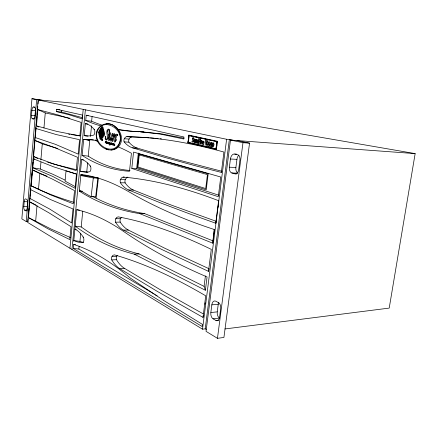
<?xml version="1.0" encoding="UTF-8"?>
<svg xmlns="http://www.w3.org/2000/svg" width="437" height="437" viewBox="0 0 437 437"><rect width="100%" height="100%" fill="white"/><g stroke="black" fill="none" stroke-linecap="round" stroke-linejoin="round"><path stroke-width="0.66" d="M117.247 134.946C117.356 136.699 118.383 133.995 117.345 134.558L117.253 134.891M41.52 100.122L31.977 98.68L21.85 218.871L26.242 221.554L28.039 221.532M23.789 206.57L24.204 201.697A3.534 1.316 -89.4 0 1 25.772 198.933L26.799 199.485A2.819 1.054 -89.4 0 1 27.597 202.812L27.116 208.416A3.07 1.142 -89.6 0 1 25.739 210.781L24.63 210.142A3.021 1.12 -89.6 0 1 23.789 206.57L27.203 206.581M33.529 106.994L34.599 107.245A2.89 1.087 -86.6 0 1 35.43 110.381L34.933 116.215A3.141 1.185 -86.8 0 1 33.502 119.033L32.338 118.717A3.092 1.164 -86.8 0 1 31.459 115.346L31.89 110.271A3.622 1.36 -86.6 0 1 33.529 106.994L34.742 107.103M26.242 221.554L36.632 99.652L31.977 98.68M38.024 103.902L38.374 99.822L39.887 100.139L38.145 99.969L27.662 222.422L202.511 329.192L205.221 328.859L206.231 329.471M27.952 221.532L28.181 218.811M28.356 216.774L28.651 213.371M28.826 211.333L29.055 208.613M29.23 206.575L29.519 203.172M29.694 201.135L29.929 198.414M30.164 195.694L30.393 192.974M30.568 190.936L30.803 188.216M30.978 186.173L31.267 182.775M31.442 180.738L31.677 178.017M31.852 175.974L32.141 172.577M32.316 170.534L32.551 167.819M32.78 165.099L33.015 162.378M33.19 160.335L33.425 157.615M33.583 156.506L34.96 140.435L54.767 147.673L77.458 157.271L76.196 170.577L53.56 163.924L33.583 156.506L37.839 158.516M34.938 139.938L35.168 137.218M35.402 134.498L35.637 131.777M35.812 129.74L36.042 127.02M36.216 124.977L36.511 121.579M36.681 119.541L36.916 116.821M37.15 114.101L37.38 111.38M37.555 109.337L37.79 106.623M29.814 201.96L49.037 212.885L71.018 226.677L69.789 239.591L47.862 228.737L28.476 217.61L29.814 201.96L35.829 204.92M31.246 185.829L32.606 169.955L52.145 178.979L74.514 190.614L73.263 203.735L50.954 195.044L31.246 185.829C44.869 192.701 59.285 197.846 73.848 202.331M33.573 158.882L53.593 166.83L76.475 174.095L75.12 188.292L52.773 176.477L32.808 167.775L33.573 158.882L34.829 159.084M38.931 127.014L36.479 125.883L37.877 109.589L58.028 114.942L81.135 122.398L79.845 135.912M40.876 159.958L42.285 143.855L34.96 140.435M70.428 237.559L51.02 229.021L35.659 221.198L37.03 205.516M38.489 189.347L39.882 173.44L32.606 169.955M65.064 180.099L52.817 174.254L40.346 169.043L40.958 162.029M43.951 127.965L45.262 112.937L37.877 109.589M56.624 109.277L82.396 115.062L82.036 118.82L68.8 114.674L56.417 111.593L56.624 109.277L59.874 109.567M81.632 117.477L61.617 112.047L61.775 110.321M69.958 248.249L83.21 109.365M71.979 249.483L85.368 109.818M73.738 241.273L76.77 209.744L79.458 210.088M87.941 172.287A85.062 37.735 -85.1 0 1 86.739 172.096L80.512 171.277L81.643 159.538L83.516 159.784M118.635 147.061A502.25 192.673 78.6 0 1 131.422 153.278L129.505 171.277A620.354 242.606 -71.2 0 1 82.145 155.392L83.685 139.37A502.25 192.673 78.6 0 1 97.937 140.785M73.722 244.48A775.123 229.097 75.7 0 1 130.308 278.069L163.334 300.252L202.397 324.363L202.123 326.521L73.334 248.522L73.722 244.48L75.563 244.649M87.979 136.098L84.21 135.617L85.357 123.682L87.875 124.004M101.056 126.003A2688.801 586.754 -64.3 0 1 85.728 120.53L86.236 115.231L88.208 115.466M80.9 174.445A681.807 230.829 76.2 0 1 129.155 191.947C156.047 207.662 184.862 219.931 214.458 229.556L212.726 243.196L139.676 213.611A2139.727 571.924 -63.6 0 1 79.294 191.149L80.9 174.445L82.178 174.489M154.25 294.085L78.862 249.024L79.124 246.331M81.216 226.94L75.191 226.158A1943.049 569.384 -63.4 0 0 134.219 254.143L205.379 290.266L204.09 286.377L139.097 253.93A1645.518 520.358 -63.9 0 1 81.216 226.94L82.751 211.18M83.456 242.355A83.041 36.888 -87.9 0 1 79.938 241.388L80.725 233.342M86.739 172.096L87.629 162.963M130.035 170.485A521.237 214.152 -72.4 0 1 88.23 156.146L89.787 140.168L85.603 139.49M102.094 125.135A2205.331 530.032 -64.5 0 1 91.633 121.224L92.081 116.597M90.492 136.415L91.524 125.807M102.302 139.971L102.034 139.283L101.963 140.419L102.302 139.971C101.548 141.195 101.985 138.354 102.269 139.862M107.589 131.138L108.392 135.541L108.119 138.321L106.601 140.102L105.667 139.774L105.142 138.704L105.732 136.191L105.803 138.955L106.595 139.561C109.261 136.568 104.552 131.663 108.212 129.019L109.78 129.838C108.551 138.026 109.944 124.9 107.578 131.22M131.799 168.447L133.553 152.081L220.767 177.023L218.276 196.699L131.799 168.447L136.644 168.633L218.653 195.153M136.644 168.633L138.332 153.026M91.131 196.737L93.3 177.957L80.796 175.548L88.984 176.22L97.866 178.088L95.681 196.787L91.131 196.737L79.397 190.057M96.058 198.163L98.445 177.75M216.528 148.017L216.359 149.372L187.883 142.762L188.981 135.115L188.527 138.944M188.374 140.222L187.883 142.762M216.752 144.265L215.971 148.897L188.139 142.429L188.959 135.536L217.08 141.615L216.916 142.943M216.168 148.908L188.331 142.446L188.555 140.561M188.708 139.31L189.002 136.803M209.389 145.92L209.574 141.861L208.788 141.692L207.346 145.45L208.471 145.707L208.362 146.624L208.968 146.766L209.083 145.849L210.59 146.193L210.476 147.116L211.093 147.258L211.623 145.526L211.311 145.455L211.699 142.331L210.913 142.162L209.454 145.936M215.971 148.897L216.883 141.599L188.959 135.536M216.697 146.668L216.949 144.636M217.118 143.287L217.375 141.26L188.789 135.104M204.09 286.377L205.412 275.911M205.379 290.266L207.067 276.943C178.012 264.543 149.967 249.647 123.955 231.692A685.369 220.532 76.3 0 0 76.77 209.744M128.336 230.042L123.534 230.135L161.909 249.532L208.498 271.377L211.284 249.363C181.661 235.019 150.65 222.914 118.198 216.856L116.559 217.5L115.434 219.478A2.83 1.366 89.7 0 0 115.302 221.024L115.494 222.176L120.235 222.116A46.77 23.505 -88.7 0 0 128.331 230.059L165.066 248.374L209.203 268.815M203.216 313.87L160.494 289.873L124.425 268.302L119.645 268.569L157.32 291.403L202.992 317.388L205.723 295.805C176.892 278.953 146.624 264.035 114.401 254.875L112.795 255.361L111.686 257.224A2.819 1.338 88.1 0 0 111.555 258.748L111.746 259.911A46.655 22.948 89.5 0 0 119.645 268.586M212.726 243.196L214.168 229.349M221.351 172.402L223.93 152.049C192.296 143.341 159.734 137.223 126.856 136.677A7.052 3.458 -86.9 0 0 124.294 138.742A2.278 1.114 -86.8 0 0 124.124 141.872A53.614 26.695 -84.6 0 0 132.542 147.843L165.366 157.577L195.7 165.852L221.351 172.402L221.881 171.277L175.696 159.276L137.387 148.132L132.542 147.843M205.035 304.201L205.204 302.874M215.747 223.231L218.609 200.692C187.921 189.013 155.954 179.935 123.141 177.105L121.47 177.914L120.317 180.022A2.862 1.393 -88.6 0 0 120.18 181.595L120.377 182.742A47.6 23.8 -86.8 0 0 128.604 189.991L160.838 203.014L190.603 214.245L215.747 223.231L216.151 221.985M202.511 329.192L226.606 139.266L38.145 99.969M218.15 207.225L218.32 205.882M205.221 328.859L229.359 139.474L226.606 139.266M224.979 328.946L389.209 308.096L415.15 153.606L230.463 140.075L206.04 331.35L217.457 338.32L223.919 337.44L249.549 143.15L236.963 140.55M236.849 173.877L234.888 173.8L231.785 172.959A5.036 3.119 -87.3 0 1 229.387 167.202L230.436 159.013A5.905 3.66 -86.7 0 1 234.756 154.053L236.712 154.168M210.842 312.553L211.825 304.873A5.79 3.387 83.9 0 1 215.862 301.23L218.544 302.677A4.627 2.72 83.8 0 1 220.685 308.533L219.527 317.415A5.047 2.95 83.4 0 1 215.976 320.49L213.076 318.819A4.954 2.879 83.6 0 1 210.842 312.553L217.26 311.86A4.922 2.895 83.4 0 0 219.511 318.076L213.076 318.819M237.526 172.828A5.004 3.135 -87.3 0 1 235.882 167.486L236.936 159.358A5.861 3.682 -86.7 0 1 238.93 155.119M217.26 311.86L218.249 304.234A5.752 3.409 83.8 0 1 218.773 302.3M217.457 338.32L242.977 142.686L230.463 140.075M202.992 317.388L203.462 315.459M208.498 271.377L209.028 269.46M126.73 177.214L127.926 177.247L126.244 178.056L125.086 180.153A2.846 1.404 -88.6 0 0 124.944 181.721L125.146 182.857A47.376 23.964 -86.8 0 0 133.432 190.079M121.311 217.462L120.175 219.434A2.819 1.371 89.7 0 0 120.038 220.969L120.235 222.116M117.225 255.47L116.406 257.011A2.808 1.349 88.1 0 0 116.275 258.524L116.466 259.682A46.442 23.106 89.5 0 0 124.425 268.318M111.042 150.011C122.502 148.662 123.201 132.788 114.986 126.834C107.48 119.093 93.917 126.905 96.479 137.18C97.347 148.132 113.391 155.364 119.918 144.942C125.179 135.825 116.613 122.513 106.082 123.862M215.976 320.49L218.555 320.184M211.825 304.873L218.249 304.234M111.746 259.911L116.466 259.682M111.948 256.508L116.674 256.295M134.219 254.143L139.097 253.93M115.701 218.735L120.443 218.691M139.676 213.611L144.581 213.589L212.721 240.76M25.739 210.781L26.941 210.781M24.63 210.142L27.023 210.142M24.204 201.697L27.618 201.719M79.294 191.149L82.478 191.198M128.604 189.975L133.432 190.062L171.053 204.991L216.353 221.357M126.856 136.677L149.186 137.775M120.377 182.742L125.146 182.857M93.3 177.957L97.866 178.088M120.59 179.246L125.359 179.383M81.282 175.619L85.75 175.756M123.141 177.105L124.337 177.138M231.785 172.959L237.646 173.183M229.387 167.202L235.882 167.486M230.436 159.013L236.936 159.358M96.763 141.479L97.112 141.501M216.359 149.372L217.375 141.26M124.124 141.872L128.91 142.183A53.358 26.876 -84.6 0 0 137.387 148.132M124.294 138.742L129.084 139.064A7.019 3.48 -86.9 0 1 131.657 137.005M150.432 137.863L154.261 138.185M242.977 142.686L249.549 143.15M117.968 129.745A2688.801 586.754 -64.3 0 0 138.84 131.559L161.537 133.875L184.217 138.234M138.84 131.559L160.237 134.083L183.72 138.999L183.955 136.994L86.236 115.231M32.338 118.717L34.157 118.859M31.459 115.346L35.086 115.641M56.417 111.593L61.617 112.047M31.89 110.271L35.517 110.588M155.55 138.305L158.134 138.54M73.334 248.522L78.862 249.024M36.632 99.652L186.309 114.079L415.15 153.606M160.106 138.753L161.433 138.9M79.681 135.667L71.023 134.541M85.728 120.53L91.633 121.224M83.68 139.414L89.787 140.168L83.685 139.37M82.145 155.392L88.23 156.146M76.136 229.316L74.907 229.146A49.676 21.052 87.9 0 1 82.768 236.428L83.385 237.384M79.938 241.388L73.809 240.536A104.749 46.054 -87.1 0 0 82.566 242.682A3.026 1.327 89.1 0 0 83.746 241.022A3.026 1.327 89.1 0 0 83.582 237.843L83.123 236.98M68.631 134.186L69.822 134.367M80.037 135.945L56.799 131.411L36.479 125.883M32.808 167.775L40.346 169.043M45.262 112.937L67.5 117.695M229.359 139.474L233.232 140.277M76.726 169.769L57.263 165.044M234.756 154.053L237.63 154.725A4.72 2.944 -86.7 0 1 239.929 160.095L238.695 169.572A5.129 3.196 -87.3 0 1 234.888 173.8M68.079 117.837L69.86 118.285M42.285 143.855L57.919 148.575M76.65 174.09L66.025 170.883L65.075 181.126L75.492 186.779M56.701 164.891L50.179 162.985M47.649 162.193L49.55 162.782M105.809 148.82L108.551 149.853M39.882 173.44L46.967 176.16M28.476 217.61L35.659 221.198M92.48 196.306L97.036 198.671A2092.487 569.264 -63.4 0 0 144.581 213.589M155.419 294.784L157.173 295.833M94.026 129.21L94.507 129.953A3.103 1.393 -86.8 0 1 94.682 133.148A3.103 1.393 -86.8 0 1 93.436 135.191A109.578 47.376 -83.1 0 1 84.21 135.617M94.299 129.543L93.649 128.757A50.539 22.216 -88.4 0 0 85.357 123.682M90.148 165.858L90.623 166.644A3.064 1.377 -88.2 0 1 90.792 169.835A3.064 1.377 -88.2 0 1 89.569 171.741A107.622 46.994 -84.4 0 1 80.512 171.277M90.415 166.213L89.776 165.372A50.118 21.845 -89.7 0 0 81.643 159.538M88.165 139.66A464.28 183.043 79 0 1 93.409 139.895M95.19 140.058A464.28 183.043 79 0 1 96.38 140.19M143.724 131.925A2205.331 530.032 -64.5 0 1 140.61 131.832M138.764 131.75A2205.331 530.032 -64.5 0 1 117.602 129.166M128.91 142.183A2.267 1.12 -86.8 0 1 129.084 139.064M123.534 230.152A46.988 23.341 -88.7 0 1 115.499 222.165M98.412 132.324L98.571 133.334L99.166 133.514L100.772 130.963L100.51 130.111L99.008 132.466L100.428 129.865L100.16 129.013L98.412 132.324M101.826 133.301C101.761 136.065 103.94 133.301 104.235 131.947L103.962 131.073L102.384 133.394L103.88 130.838L103.602 129.98L101.826 133.301M106.524 141.992C105.989 144.751 106.836 142.276 106.142 141.938C105.656 143.516 106.022 143.27 105.781 141.73C104.64 145.117 105.322 140.293 106.142 141.708A0.606 0.284 -87 0 1 106.333 141.626L106.524 141.992M114.144 144.128C113.609 146.914 114.434 144.434 113.746 144.068C113.238 145.674 113.62 145.417 113.369 143.855C112.189 147.296 112.888 142.391 113.746 143.833A0.617 0.295 -87.1 0 1 113.948 143.746L114.144 144.128M206.209 140.364L206.291 144.363L207.313 140.61L207.886 140.736L206.488 145.423L205.772 145.259L205.57 140.228L206.209 140.364M112.003 144.363C112.648 146.095 111.943 144.068 112.724 143.74A0.584 0.279 -87.1 0 0 112.615 143.434L112.391 143.331A0.699 0.333 -87.1 0 0 112.178 143.522L112.003 144.363M111.298 139.807C113.778 136.3 112.331 139.616 110.943 141.184C109.785 140.856 111.064 138.687 111.009 137.874L109.403 140.343L108.556 140.534C107.688 139.343 111.424 130.871 109.179 134.809C108.261 136.617 109.589 131.799 110.692 132.853C107.764 143.025 109.955 140.648 112.26 133.323L112.954 133.498L111.298 139.807M202.205 143.134L202.702 144.598L203.828 144.472L203.822 143.937C202.462 144.505 202.347 141.856 203.986 143.205C205.019 140.517 201.708 140.446 202.205 143.134M106.868 141.249L106.868 141.249M107.606 143.445C106.513 143.626 107.983 140.424 107.355 143.445A0.945 0.442 -87 0 0 107.606 143.445M192.848 138.693C194.208 139.627 193.793 143.751 191.859 141.681L192.078 141.167C194.634 142.467 190.401 137.191 193.504 137.551A1.912 1.087 -86 0 1 193.962 138.076L193.755 138.562L193.121 138.229L192.848 138.693M109.452 142.992C109.643 146.308 109.387 141.61 109.452 142.992M110.922 143.407C111.118 146.734 110.856 142.014 110.922 143.407M114.521 144.418L114.833 145.15L114.499 145.756L114.379 144.297L114.904 144.052L114.521 144.418M101.504 138.573C101.308 141.785 99.188 138.179 99.489 136.508L99.909 135.841L100.942 138.824L100.035 135.645L100.455 134.978L101.504 138.573M101.57 127.314L102.613 131.258L103.045 130.581L102.182 127.38L103.165 130.384L103.596 129.707C103.635 128.718 102.203 124.387 101.57 127.314M114.641 133.94L114.046 137.152L115.783 134.356L116.411 134.093L116.805 134.864L115.242 141.129L116.45 139.616L115.237 141.981L114.489 142.047A0.819 0.388 -86.9 0 1 114.379 141.266L115.925 134.918L114.947 136.044A12.536 6.025 -87.1 0 0 113.636 138.857L112.855 141.495L112.151 141.298L113.882 134.984C111.703 138.797 113.401 132.433 114.641 133.94M102.143 139.987C101.887 140.594 102.029 138.911 102.143 139.987M100.778 134.864L101.816 138.84L102.247 138.168L101.373 134.951L102.367 137.972L102.793 137.3C102.804 136.388 101.439 131.958 100.778 134.864M211.825 145.079L212.005 146.532L213.016 146.892A1.153 0.683 -86.1 0 0 213.507 146.384C215.326 143.412 211.934 140.343 211.825 145.079M117.64 135.126C117.34 135.727 117.548 134.039 117.64 135.126M111.823 144.696C110.987 145.674 111.735 141.151 111.752 143.167L111.823 144.696M108.977 142.997C108.687 145.324 108.267 141.637 108.977 142.997M112.593 143.871C112.047 144.565 112.342 142.986 112.593 143.871M200.277 139.239C200.67 141.036 201.118 137.737 200.277 139.239M203.566 142.08L203.538 142.484L202.861 142.336L203.172 141.593L203.566 142.08M109.135 143.074L108.944 143.915L108.491 144.008A0.628 0.295 -87.1 0 1 108.365 143.686L108.474 142.631A0.798 0.377 -87.1 0 1 108.758 142.32L108.982 142.413A0.623 0.29 -87 0 1 109.113 142.724L109.135 143.074M194.055 141.009L194.197 142.582L195.104 142.396L195.514 142.899L195.94 139.365L195.421 139.25C194.962 144.396 194.186 141.271 194.826 139.119L194.318 139.004L194.055 141.009M197.928 140.605L197.611 143.385L197.092 143.265C197.743 141.102 196.956 137.961 196.497 143.128L195.978 143.008L196.404 139.469L196.814 139.971L197.622 139.687L197.928 140.605M30.814 189.718L30.06 198.491L49.703 209.061L71.668 222.941L73.001 208.962L50.506 199.545L30.814 189.718M36.031 128.527L35.26 137.535L55.51 144.363L78.196 154.097L79.567 139.698L56.335 134.591L36.031 128.527M212.469 144.652C212.748 150.432 214.086 139.228 212.469 144.652M100.286 128.959L101.455 132.373L101.854 132.406L102.242 131.701A1.267 0.584 -86.6 0 0 102.263 130.63L101.253 127.424L100.821 128.101L101.69 131.297L100.707 128.298L100.286 128.959M101.237 133.006L99.483 136.24L99.215 135.388L100.663 132.815L99.139 135.153L98.871 134.285L100.8 131.652A1.153 0.53 -86.7 0 1 101.165 132.165L101.237 133.006M102.646 136.393L102.919 137.267C105.617 135.836 104.913 128.942 102.291 135.295L102.564 136.153L104.104 133.793L102.646 136.393M106.841 141.796L106.808 143.555L106.841 141.796M107.955 142.107C107.338 146.275 108.726 141.375 107.955 142.107M117.307 134.825C117.362 136.617 118.209 133.793 117.307 134.825M138.879 153.851L137.376 167.753L206.198 189.833L208.192 173.718L138.879 153.851M139.245 154.906L137.934 166.989L205.707 188.576L207.438 174.603L139.245 154.906M198.704 138.72L198.125 143.505L198.671 143.631L198.906 141.708L199.594 141.861L199.687 141.091L198.999 140.933L199.157 139.638L199.96 139.813L200.059 139.021L198.704 138.72M200.173 140.304L199.742 143.877L200.261 143.992L200.698 140.424L200.173 140.304M201.173 140.528L200.736 144.101L201.266 144.226L201.544 141.938C202.326 141.615 202.522 139.862 201.572 141.26L201.566 140.616L201.173 140.528M208.864 142.577L208.586 144.833L207.93 144.685L208.864 142.577M210.984 143.052L210.705 145.319L210.044 145.166L210.984 143.052M97.003 132.111C93.316 145.346 114.434 157.32 119.864 141.768C123.786 128.407 102.225 116.264 97.003 132.111M109.698 144.98C110.173 146.39 111.129 140.747 110.277 143.877C109.479 140.851 110.976 144.571 109.698 144.98"/></g></svg>
